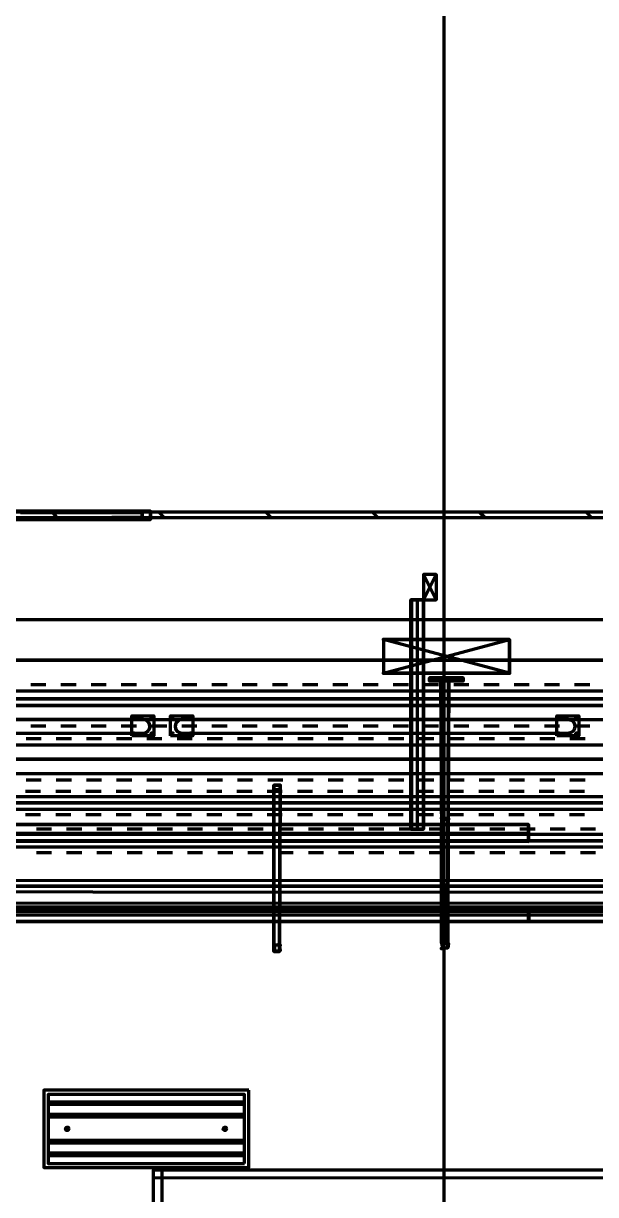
# Model space of a CAD drawing. Extents: x 0 to 1153, y 0 to 816.
# Drawn here: x 803.86 to 825.91, y 612.53 to 657.61 of the extents above; entities that cross this region are included whole.
import ezdxf

# ---------------------------------------------------------------- set-up
doc = ezdxf.new("R2010")
doc.units = 0
doc.header["$MEASUREMENT"] = 0
for name, color, linetype in [('Arch', 7, 'Continuous'), ('Electrical', 7, 'Continuous'), ('Hatch', 7, 'Continuous'), ('PIPE', 7, 'Continuous')]:
    doc.layers.add(name, color=color, linetype=linetype)

msp = doc.modelspace()

# ---------------------------------------------------------------- linework, layer by layer
at = {"layer": 'Arch', "color": 11, "linetype": 'Continuous', "lineweight": 211}
for p, q in [((820.071, 361.77), (820.071, 717.391)), ((805.169, 638.588), (804.979, 638.789)), ((809.286, 638.588), (809.096, 638.789)), ((813.403, 638.588), (813.213, 638.789)), ((817.52, 638.588), (817.319, 638.789)), ((821.637, 638.588), (821.436, 638.789)), ((825.754, 638.588), (825.553, 638.789)), ((917.988, 634.651), (110.871, 634.651)), ((809.202, 613.484), (809.202, 524.055))]:
    msp.add_line(p, q, dxfattribs=at)
for points in [[(782.891, 638.831), (808.757, 638.831), (782.891, 638.831), (782.891, 638.514), (808.757, 638.514), (808.757, 638.831), (808.757, 638.514), (782.891, 638.514)], [(783.209, 638.831), (783.209, 638.514), (808.44, 638.514), (808.44, 638.831)], [(870.49, 638.588), (870.49, 383.254), (870.68, 383.254), (870.68, 638.789), (870.49, 638.789), (916.982, 638.789), (870.49, 638.789), (870.49, 584.528), (916.982, 584.528), (870.49, 584.528), (870.49, 638.789), (681.905, 638.789), (681.905, 638.588)], [(915.596, 631.603), (915.829, 631.603), (915.829, 633.095), (915.596, 633.095), (915.596, 631.603), (915.596, 633.095), (681.905, 633.095), (681.905, 631.603), (681.905, 633.095), (915.829, 633.095), (915.829, 631.603), (681.905, 631.603)], [(808.038, 630.185), (808.038, 630.957), (808.884, 630.957), (808.884, 630.185)], [(809.53, 630.185), (809.53, 630.957), (810.387, 630.957), (810.387, 630.185)], [(824.42, 630.185), (824.42, 630.957), (825.267, 630.957), (825.267, 630.185)], [(841.862, 523.737), (808.874, 523.737), (808.874, 613.484), (841.862, 613.484)]]:
    msp.add_lwpolyline(points, close=True, dxfattribs=at)
for points in [[(803.751, 638.778), (808.44, 638.778), (808.44, 638.831), (783.209, 638.831)], [(783.209, 638.514), (808.44, 638.556), (808.44, 638.831), (808.44, 638.778), (803.751, 638.778)], [(803.751, 638.778), (808.44, 638.778), (808.44, 638.556), (808.44, 638.831), (808.44, 638.778), (808.44, 638.556), (808.44, 638.831), (808.44, 638.778), (803.751, 638.778)], [(803.751, 638.778), (808.44, 638.778), (808.44, 638.556), (808.44, 638.831), (808.44, 638.778), (808.44, 638.556), (808.44, 638.831), (808.44, 638.778), (803.751, 638.778)], [(803.751, 638.778), (808.44, 638.778), (808.44, 638.556), (808.44, 638.831), (808.44, 638.778), (808.44, 638.556), (808.44, 638.831), (808.44, 638.778), (803.751, 638.778)], [(803.751, 638.778), (808.44, 638.778), (808.44, 638.556), (808.44, 638.831), (808.44, 638.778), (808.44, 638.556), (808.44, 638.831), (808.44, 638.778), (803.751, 638.778)], [(803.751, 638.778), (808.44, 638.778), (808.44, 638.556), (808.44, 638.831), (808.44, 638.778), (808.44, 638.556), (808.44, 638.831), (808.44, 638.778), (803.751, 638.778)], [(803.751, 638.778), (808.44, 638.778), (808.44, 638.556), (808.44, 638.831), (808.44, 638.778), (808.44, 638.556), (808.44, 638.831), (808.44, 638.778), (803.751, 638.778)], [(803.751, 638.778), (808.44, 638.778), (808.44, 638.556), (808.44, 638.831), (808.44, 638.778), (808.44, 638.556), (808.44, 638.831), (808.44, 638.778), (803.751, 638.778)], [(803.751, 638.778), (808.44, 638.778), (808.44, 638.556), (808.44, 638.831), (808.44, 638.778), (808.44, 638.556), (808.44, 638.831), (808.44, 638.778), (803.751, 638.778)], [(803.751, 638.778), (808.44, 638.778), (808.44, 638.556), (808.44, 638.831), (808.44, 638.778), (808.44, 638.556), (808.44, 638.831), (808.44, 638.778), (803.751, 638.778)], [(803.751, 638.778), (808.44, 638.778), (808.44, 638.556), (808.44, 638.831), (808.44, 638.778), (808.44, 638.556), (808.44, 638.831), (808.44, 638.778), (803.751, 638.778)], [(803.751, 638.778), (808.44, 638.778), (808.44, 638.556), (808.44, 638.831), (808.44, 638.778), (808.44, 638.556), (808.44, 638.831), (808.44, 638.778), (803.751, 638.778)], [(803.751, 638.778), (808.44, 638.778), (808.44, 638.556), (808.44, 638.831), (808.44, 638.778), (808.44, 638.556), (808.44, 638.831), (808.44, 638.778), (803.751, 638.778)], [(803.751, 638.778), (808.44, 638.778), (808.44, 638.556), (808.44, 638.831), (808.44, 638.778), (808.44, 638.556), (808.44, 638.831), (808.44, 638.778), (803.751, 638.778)], [(803.751, 638.778), (808.44, 638.778), (808.44, 638.556), (808.44, 638.831), (808.44, 638.778), (808.44, 638.556), (808.44, 638.831), (808.44, 638.778), (803.751, 638.778)], [(803.751, 638.778), (808.44, 638.778), (808.44, 638.556), (808.44, 638.831), (808.44, 638.778), (808.44, 638.556), (808.44, 638.831), (808.44, 638.778), (803.751, 638.778)], [(803.751, 638.778), (808.44, 638.778), (808.44, 638.556), (808.44, 638.831), (808.44, 638.778), (808.44, 638.556), (808.44, 638.831), (808.44, 638.778), (808.44, 638.556), (808.44, 638.831), (808.44, 638.556), (808.44, 638.778), (803.751, 638.778)], [(803.751, 638.831), (808.44, 638.831), (803.751, 638.831), (808.44, 638.831), (803.751, 638.831), (808.44, 638.831), (803.751, 638.831), (808.44, 638.831), (803.751, 638.831), (808.44, 638.831), (803.751, 638.831), (808.44, 638.831), (803.751, 638.831), (808.44, 638.831), (803.751, 638.831), (808.44, 638.831), (803.751, 638.831), (808.44, 638.831), (803.751, 638.831), (808.44, 638.831), (803.751, 638.831), (808.44, 638.831), (803.751, 638.831), (808.44, 638.831), (803.751, 638.831), (808.44, 638.831), (803.751, 638.831), (808.44, 638.831), (803.751, 638.831), (808.44, 638.831), (803.751, 638.831), (808.44, 638.831), (803.751, 638.831), (808.44, 638.831), (803.751, 638.831)], [(803.751, 638.556), (808.44, 638.598), (803.751, 638.556), (808.44, 638.598), (803.751, 638.556), (808.44, 638.598), (803.751, 638.556), (808.44, 638.598), (803.751, 638.556), (808.44, 638.598), (803.751, 638.556), (808.44, 638.598), (803.751, 638.556), (808.44, 638.598), (803.751, 638.556), (808.44, 638.598), (803.751, 638.556), (808.44, 638.598), (803.751, 638.556), (808.44, 638.598), (803.751, 638.556), (808.44, 638.598), (803.751, 638.556), (808.44, 638.598), (803.751, 638.556), (808.44, 638.598), (803.751, 638.556), (808.44, 638.598), (803.751, 638.556), (808.44, 638.598), (803.751, 638.556), (808.44, 638.598), (803.751, 638.556), (808.44, 638.598), (803.751, 638.556), (808.44, 638.598), (803.751, 638.556), (808.44, 638.598), (803.751, 638.556), (808.44, 638.598), (803.751, 638.556), (808.44, 638.598), (803.751, 638.556), (808.44, 638.598), (803.751, 638.556), (808.44, 638.598), (803.751, 638.556), (808.44, 638.598), (803.751, 638.556), (808.44, 638.598), (803.751, 638.556), (808.44, 638.598), (803.751, 638.556), (808.44, 638.598), (803.751, 638.556), (808.44, 638.598), (803.751, 638.556), (808.44, 638.598), (803.751, 638.556), (808.44, 638.598), (803.751, 638.556), (808.44, 638.598), (803.751, 638.556), (808.44, 638.598), (803.751, 638.556), (808.44, 638.598), (803.751, 638.556), (808.44, 638.598), (803.751, 638.556)], [(793.591, 630.29), (808.497, 630.291), (808.551, 630.301), (808.602, 630.322), (808.657, 630.363), (808.7, 630.418), (808.723, 630.469), (808.735, 630.522), (808.735, 630.577), (808.723, 630.631), (808.692, 630.694), (808.647, 630.746), (808.589, 630.783), (808.538, 630.802), (808.482, 630.809), (793.566, 630.808)], [(825.083, 630.418), (825.04, 630.363), (824.985, 630.322), (824.934, 630.301), (824.88, 630.291), (824.866, 630.29)], [(841.534, 613.167), (841.534, 523.737), (841.534, 613.167), (808.874, 613.156)]]:
    msp.add_lwpolyline(points, dxfattribs=at)
msp.add_lwpolyline([(824.851, 630.809), (824.921, 630.802), (824.972, 630.783), (825.03, 630.746), (825.083, 630.681), (825.03, 630.746), (824.972, 630.783), (824.921, 630.802), (824.851, 630.809), (809.949, 630.808), (809.895, 630.798), (809.844, 630.777), (809.789, 630.736), (809.746, 630.682), (809.723, 630.631), (809.711, 630.577), (809.711, 630.522), (809.723, 630.469), (809.753, 630.406), (809.799, 630.354), (809.856, 630.316), (809.908, 630.298), (809.964, 630.29), (824.88, 630.291), (824.934, 630.301), (824.985, 630.322), (825.04, 630.363), (825.083, 630.418, 0.273411), (825.083, 630.681)], format="xyb", dxfattribs=at)
for centre, radius in [((808.117, 630.888), 0.0371), ((808.805, 630.888), 0.037), ((809.609, 630.888), 0.0371), ((810.297, 630.888), 0.037), ((824.489, 630.888), 0.037), ((825.177, 630.888), 0.037), ((808.117, 630.264), 0.0371), ((808.805, 630.264), 0.037), ((809.609, 630.264), 0.0371), ((810.297, 630.264), 0.037), ((824.489, 630.264), 0.037), ((825.177, 630.264), 0.037)]:
    msp.add_circle(centre, radius, dxfattribs=at)
for centre, radius, start, end in [((808.477, 630.55), 0.258, 271.3033, 91.8216), ((809.969, 630.55), 0.259, 91.3037, 271.8214)]:
    msp.add_arc(centre, radius, start, end, dxfattribs=at)
at = {"layer": 'Electrical', "color": 5, "linetype": 'Continuous', "lineweight": 211}
msp.add_line((725.572, 626.438), (823.32, 626.438), dxfattribs=at)
for points in [[(822.59, 632.598), (817.742, 632.598), (822.59, 633.899), (822.59, 632.598), (822.59, 633.899), (817.742, 633.899), (817.742, 632.598), (822.59, 632.598), (817.742, 633.899), (822.59, 633.899)], [(817.742, 633.899), (817.742, 632.598), (817.742, 632.598)]]:
    msp.add_lwpolyline(points, dxfattribs=at)
for points in [[(823.32, 626.131), (725.572, 626.131), (823.32, 626.121), (823.32, 626.766), (823.32, 626.131), (823.32, 626.766), (823.32, 626.121), (725.572, 626.121), (725.572, 626.766), (725.572, 626.131), (725.572, 626.766), (725.572, 626.121)], [(725.572, 626.766), (823.32, 626.766), (725.572, 626.766), (823.32, 626.766)]]:
    msp.add_lwpolyline(points, close=True, dxfattribs=at)
for p in [(817.742, 633.899), (817.742, 632.598), (822.59, 632.598)]:
    msp.add_point(p, dxfattribs=at)
at = {"layer": 'Hatch', "color": 5, "linetype": 'Continuous', "lineweight": 211}
for p, q in [((819.764, 636.397), (819.277, 636.397)), ((819.034, 635.423), (819.034, 626.597)), ((812.377, 616.088), (804.82, 616.088)), ((812.377, 615.992), (804.82, 615.992)), ((812.377, 615.611), (804.82, 615.611)), ((812.377, 615.505), (804.82, 615.505)), ((812.377, 614.606), (804.82, 614.606)), ((812.377, 614.5), (804.82, 614.5)), ((812.377, 614.119), (804.82, 614.119)), ((812.377, 614.013), (804.82, 614.013))]:
    msp.add_line(p, q, dxfattribs=at)
at = {"layer": 'Hatch', "color": 3, "linetype": 'Continuous', "lineweight": 211}
msp.add_line((820.801, 632.291), (819.51, 632.291), dxfattribs=at)
at = {"layer": 'Hatch', "color": 5, "linetype": 'Continuous', "lineweight": 211}
for points in [[(819.277, 635.423), (819.277, 626.597), (819.277, 635.423), (819.277, 626.597), (819.277, 635.423), (818.811, 635.423), (819.277, 635.423), (818.79, 635.423), (818.79, 626.597), (819.277, 626.597), (818.811, 626.597), (819.277, 626.597), (818.79, 626.597), (818.79, 635.423), (819.277, 635.423), (819.764, 635.423), (819.277, 636.397), (819.277, 635.423), (819.764, 636.397), (819.764, 635.423)], [(818.811, 635.423), (818.811, 626.597), (818.811, 635.423)], [(724.133, 623.528), (823.352, 623.528), (823.32, 623.041), (833.321, 623.041), (823.352, 623.041), (833.374, 623.041), (823.352, 623.041), (823.352, 623.517), (823.352, 623.528), (823.32, 623.528), (833.321, 623.528)], [(833.374, 623.528), (823.32, 623.517), (823.32, 623.041), (724.133, 623.041), (823.32, 623.041), (724.133, 623.041), (823.32, 623.041), (823.32, 623.528), (823.32, 623.517), (724.133, 623.517), (823.32, 623.528), (823.32, 623.041), (823.32, 623.517), (823.32, 623.041), (823.32, 623.517), (833.321, 623.528)], [(833.374, 623.517), (823.32, 623.528), (724.133, 623.528)], [(833.342, 623.284), (823.32, 623.284), (724.133, 623.284)]]:
    msp.add_lwpolyline(points, dxfattribs=at)
at = {"layer": 'Hatch', "color": 3, "linetype": 'Continuous', "lineweight": 211}
for points in [[(820.801, 632.418), (820.801, 632.291), (820.801, 632.418), (819.51, 632.418), (819.51, 632.291), (819.51, 632.418)], [(819.51, 632.365), (820.801, 632.344), (819.51, 632.344)], [(820.219, 622.02), (820.01, 622.004), (820.219, 622.02), (820.01, 622.004), (820.219, 622.02), (820.208, 622.226), (819.997, 622.205), (820.01, 622.004), (820.219, 622.02), (820.01, 622.004), (820.018, 622.247), (820.24, 622.205), (820.219, 622.02), (820.01, 622.004), (820.018, 622.226), (820.219, 622.205), (820.219, 622.02), (820.208, 622.247), (819.975, 622.205), (820.01, 622.004), (820.219, 622.02), (820.24, 632.354), (820.219, 622.02), (820.272, 632.354), (819.986, 632.354), (820.01, 622.004), (819.944, 632.354), (820.01, 622.004), (820.01, 622.004)], [(820.198, 632.354), (819.944, 632.354), (820.198, 632.354), (820.272, 632.354), (819.986, 632.354)], [(813.731, 621.887), (813.509, 621.887), (813.731, 621.887), (813.509, 621.887), (813.731, 621.887), (813.752, 628.28), (813.731, 621.887), (813.774, 628.28), (813.509, 628.28), (813.509, 621.887), (813.509, 628.28), (813.509, 621.887)], [(813.731, 628.28), (813.509, 628.28), (813.774, 628.28), (813.509, 628.28)], [(813.583, 628.105), (813.675, 628.123), (813.583, 628.105), (813.627, 628.057), (813.675, 628.123), (813.583, 628.105), (813.675, 628.123), (813.675, 628.123)], [(820.208, 622.247), (819.975, 622.247), (820.208, 622.247), (819.975, 622.247), (820.208, 622.247), (820.219, 626.777), (820.208, 622.247), (820.24, 626.798), (820.208, 627.02), (819.975, 626.988), (819.975, 626.777), (819.975, 622.247), (819.975, 626.777), (819.975, 622.247)], [(819.975, 626.777), (820.213, 626.791), (819.975, 626.777), (820.213, 626.791), (819.975, 626.777), (820.213, 626.791), (820.208, 627.01), (819.997, 626.988), (819.975, 626.777), (820.018, 627.02), (820.24, 626.988), (820.213, 626.791), (819.975, 626.777), (820.018, 627.01), (820.219, 626.988), (820.213, 626.791), (819.975, 626.777), (820.213, 626.791), (820.213, 626.791)]]:
    msp.add_lwpolyline(points, dxfattribs=at)
for points in [[(819.975, 627.01), (819.997, 626.994), (820, 627.003), (820.009, 627.009), (820.011, 627.01), (819.975, 626.994), (819.983, 627.016), (820.004, 627.03), (820.01, 627.031), (819.997, 626.994), (820, 627.003), (820.009, 627.009), (820.011, 627.01), (819.975, 626.994), (819.983, 627.016), (820.013, 627.031)], [(820.203, 627.01), (820.218, 626.999), (820.219, 626.995), (820.203, 627.031), (820.225, 627.024), (820.239, 627.003), (820.24, 626.997), (820.203, 627.01), (820.212, 627.006), (820.218, 626.999), (820.219, 626.995), (820.203, 627.031), (820.225, 627.024), (820.24, 626.994)], [(813.52, 622.115), (813.53, 622.13), (813.534, 622.131), (813.498, 622.115), (813.506, 622.137), (813.524, 622.15), (813.532, 622.152), (813.541, 621.908), (813.752, 621.919), (813.731, 622.131), (813.509, 622.109), (813.541, 621.887), (813.774, 621.919), (813.731, 622.152)], [(813.726, 622.131), (813.741, 622.119), (813.742, 622.116), (813.726, 622.152), (813.748, 622.145), (813.763, 622.115)]]:
    msp.add_lwpolyline(points, close=True, dxfattribs=at)
at = {"layer": 'Hatch', "color": 5, "linetype": 'Continuous', "lineweight": 211}
for points in [[(812.546, 616.543), (804.651, 616.543), (804.651, 613.569), (812.546, 613.569)], [(812.377, 613.727), (812.377, 616.384), (804.82, 616.384), (804.82, 613.727)], [(805.624, 615.056), (805.572, 614.989), (805.529, 614.992), (805.495, 615.024), (805.488, 615.067), (805.507, 615.104), (805.544, 615.124), (805.587, 615.117), (805.624, 615.056)], [(811.699, 615.056), (811.652, 614.99), (811.609, 614.99), (811.572, 615.019), (811.562, 615.061), (811.578, 615.1), (811.614, 615.123), (811.657, 615.119), (811.699, 615.056)]]:
    msp.add_lwpolyline(points, close=True, dxfattribs=at)
at = {"layer": 'Hatch', "color": 3, "linetype": 'Continuous', "lineweight": 211}
for p in [(819.975, 627.01), (819.975, 626.777), (819.975, 622.226), (819.975, 622.004)]:
    msp.add_point(p, dxfattribs=at)
at = {"layer": 'PIPE', "color": 4, "linetype": 'Continuous', "lineweight": 211}
for p, q in [((804.725, 632.143), (804.143, 632.143)), ((805.889, 632.143), (805.307, 632.143)), ((807.053, 632.143), (806.471, 632.143)), ((808.217, 632.143), (807.635, 632.143)), ((809.382, 632.143), (808.799, 632.143)), ((810.546, 632.143), (809.964, 632.143)), ((811.71, 632.143), (811.128, 632.143)), ((812.874, 632.143), (812.292, 632.143)), ((814.038, 632.143), (813.456, 632.143)), ((815.202, 632.143), (814.62, 632.143)), ((816.367, 632.143), (815.784, 632.143)), ((817.531, 632.143), (816.949, 632.143)), ((818.695, 632.143), (818.113, 632.143)), ((819.859, 632.143), (819.277, 632.143)), ((821.023, 632.143), (820.441, 632.143)), ((822.187, 632.143), (821.605, 632.143)), ((823.352, 632.143), (822.77, 632.143)), ((824.516, 632.143), (823.934, 632.143)), ((825.68, 632.143), (825.098, 632.143)), ((804.143, 630.566), (804.725, 630.566)), ((805.307, 630.566), (805.889, 630.566)), ((806.471, 630.566), (807.053, 630.566)), ((807.635, 630.566), (808.217, 630.566)), ((808.799, 630.566), (809.382, 630.566)), ((809.964, 630.566), (810.546, 630.566)), ((811.128, 630.566), (811.71, 630.566)), ((812.292, 630.566), (812.874, 630.566)), ((813.456, 630.566), (814.038, 630.566)), ((814.62, 630.566), (815.202, 630.566)), ((815.784, 630.566), (816.367, 630.566)), ((816.949, 630.566), (817.531, 630.566)), ((818.113, 630.566), (818.695, 630.566)), ((819.277, 630.566), (819.859, 630.566)), ((820.441, 630.566), (821.023, 630.566)), ((821.605, 630.566), (822.187, 630.566)), ((822.77, 630.566), (823.352, 630.566)), ((823.934, 630.566), (824.516, 630.566)), ((825.098, 630.566), (825.68, 630.566))]:
    msp.add_line(p, q, dxfattribs=at)
at = {"layer": 'PIPE', "color": 220, "linetype": 'Continuous', "lineweight": 211}
for p, q in [((804.545, 630.068), (803.963, 630.068)), ((805.709, 630.068), (805.127, 630.068)), ((806.873, 630.068), (806.291, 630.068)), ((808.038, 630.068), (807.455, 630.068)), ((809.202, 630.068), (808.62, 630.068)), ((810.366, 630.068), (809.784, 630.068)), ((811.53, 630.068), (810.948, 630.068)), ((812.694, 630.068), (812.112, 630.068)), ((813.858, 630.068), (813.276, 630.068)), ((815.023, 630.068), (814.44, 630.068)), ((816.187, 630.068), (815.605, 630.068)), ((817.351, 630.068), (816.769, 630.068)), ((818.515, 630.068), (817.933, 630.068)), ((819.679, 630.068), (819.097, 630.068)), ((820.843, 630.068), (820.261, 630.068)), ((822.007, 630.068), (821.425, 630.068)), ((823.172, 630.068), (822.59, 630.068)), ((824.336, 630.068), (823.754, 630.068)), ((825.5, 630.068), (824.918, 630.068)), ((803.963, 628.491), (804.545, 628.491)), ((805.127, 628.491), (805.709, 628.491)), ((806.291, 628.491), (806.873, 628.491)), ((807.455, 628.491), (808.038, 628.491)), ((808.62, 628.491), (809.202, 628.491)), ((809.784, 628.491), (810.366, 628.491)), ((810.948, 628.491), (811.53, 628.491)), ((812.112, 628.491), (812.694, 628.491)), ((813.276, 628.491), (813.858, 628.491)), ((814.44, 628.491), (815.023, 628.491)), ((815.605, 628.491), (816.187, 628.491)), ((816.769, 628.491), (817.351, 628.491)), ((817.933, 628.491), (818.515, 628.491)), ((819.097, 628.491), (819.679, 628.491)), ((820.261, 628.491), (820.843, 628.491)), ((821.425, 628.491), (822.007, 628.491)), ((822.59, 628.491), (823.172, 628.491)), ((823.754, 628.491), (824.336, 628.491)), ((824.918, 628.491), (825.5, 628.491))]:
    msp.add_line(p, q, dxfattribs=at)
at = {"layer": 'PIPE', "color": 152, "linetype": 'Continuous', "lineweight": 211}
for p, q in [((804.524, 628.047), (803.942, 628.047)), ((805.688, 628.047), (805.106, 628.047)), ((806.852, 628.047), (806.27, 628.047)), ((808.016, 628.047), (807.434, 628.047)), ((809.18, 628.047), (808.598, 628.047)), ((810.345, 628.047), (809.763, 628.047)), ((811.509, 628.047), (810.927, 628.047)), ((812.673, 628.047), (812.091, 628.047)), ((813.837, 628.047), (813.255, 628.047)), ((815.001, 628.047), (814.419, 628.047)), ((816.166, 628.047), (815.583, 628.047)), ((817.33, 628.047), (816.748, 628.047)), ((818.494, 628.047), (817.912, 628.047)), ((819.658, 628.047), (819.076, 628.047)), ((820.822, 628.047), (820.24, 628.047)), ((821.986, 628.047), (821.404, 628.047)), ((823.15, 628.047), (822.568, 628.047)), ((824.315, 628.047), (823.733, 628.047)), ((825.479, 628.047), (824.897, 628.047)), ((803.942, 627.158), (804.524, 627.158)), ((805.106, 627.158), (805.688, 627.158)), ((806.27, 627.158), (806.852, 627.158)), ((807.434, 627.158), (808.016, 627.158)), ((808.598, 627.158), (809.18, 627.158)), ((809.763, 627.158), (810.345, 627.158)), ((810.927, 627.158), (811.509, 627.158)), ((812.091, 627.158), (812.673, 627.158)), ((813.255, 627.158), (813.837, 627.158)), ((814.419, 627.158), (815.001, 627.158)), ((815.583, 627.158), (816.166, 627.158)), ((816.748, 627.158), (817.33, 627.158)), ((817.912, 627.158), (818.494, 627.158)), ((819.076, 627.158), (819.658, 627.158)), ((820.24, 627.158), (820.822, 627.158)), ((821.404, 627.158), (821.986, 627.158)), ((822.568, 627.158), (823.15, 627.158)), ((823.733, 627.158), (824.315, 627.158)), ((824.897, 627.158), (825.479, 627.158))]:
    msp.add_line(p, q, dxfattribs=at)
at = {"layer": 'PIPE', "color": 171, "linetype": 'Continuous', "lineweight": 211}
for p, q in [((804.947, 626.586), (804.365, 626.586)), ((806.111, 626.586), (805.529, 626.586)), ((807.275, 626.586), (806.693, 626.586)), ((808.44, 626.586), (807.858, 626.586)), ((809.604, 626.586), (809.022, 626.586)), ((810.768, 626.586), (810.186, 626.586)), ((811.932, 626.586), (811.35, 626.586)), ((813.096, 626.586), (812.514, 626.586)), ((814.26, 626.586), (813.678, 626.586)), ((815.425, 626.586), (814.843, 626.586)), ((816.589, 626.586), (816.007, 626.586)), ((817.753, 626.586), (817.171, 626.586)), ((818.917, 626.586), (818.335, 626.586)), ((820.081, 626.586), (819.499, 626.586)), ((821.245, 626.586), (820.663, 626.586)), ((822.41, 626.586), (821.828, 626.586)), ((823.574, 626.586), (822.992, 626.586)), ((824.738, 626.586), (824.156, 626.586)), ((825.902, 626.586), (825.32, 626.586)), ((804.365, 625.697), (804.947, 625.697)), ((805.529, 625.697), (806.111, 625.697)), ((806.693, 625.697), (807.275, 625.697)), ((807.858, 625.697), (808.44, 625.697)), ((809.022, 625.697), (809.604, 625.697)), ((810.186, 625.697), (810.768, 625.697)), ((811.35, 625.697), (811.932, 625.697)), ((812.514, 625.697), (813.096, 625.697)), ((813.678, 625.697), (814.26, 625.697)), ((814.843, 625.697), (815.425, 625.697)), ((816.007, 625.697), (816.589, 625.697)), ((817.171, 625.697), (817.753, 625.697)), ((818.335, 625.697), (818.917, 625.697)), ((819.499, 625.697), (820.081, 625.697)), ((820.663, 625.697), (821.245, 625.697)), ((821.828, 625.697), (822.41, 625.697)), ((822.992, 625.697), (823.574, 625.697)), ((824.156, 625.697), (824.738, 625.697)), ((825.32, 625.697), (825.902, 625.697))]:
    msp.add_line(p, q, dxfattribs=at)
at = {"layer": 'PIPE', "color": 4, "linetype": 'Continuous', "lineweight": 211}
msp.add_lwpolyline([(685.694, 630.809), (685.694, 631.899), (685.694, 630.809), (839.354, 630.809), (839.354, 631.899), (685.694, 631.899)], dxfattribs=at)
at = {"layer": 'PIPE', "color": 110, "linetype": 'Continuous', "lineweight": 211}
msp.add_lwpolyline([(685.694, 631.349), (839.354, 631.349), (685.694, 631.349)], dxfattribs=at)
at = {"layer": 'PIPE', "color": 200, "linetype": 'Continuous', "lineweight": 211}
msp.add_lwpolyline([(687.768, 628.735), (687.768, 629.825), (687.768, 628.735), (841.587, 628.735), (841.587, 629.825), (687.768, 629.825)], dxfattribs=at)
at = {"layer": 'PIPE', "color": 230, "linetype": 'Continuous', "lineweight": 211}
msp.add_lwpolyline([(687.768, 629.285), (841.587, 629.285), (687.768, 629.285)], dxfattribs=at)
at = {"layer": 'PIPE', "color": 142, "linetype": 'Continuous', "lineweight": 211}
msp.add_lwpolyline([(860.478, 627.835), (860.478, 627.359), (860.478, 627.835), (688.626, 627.835), (688.626, 627.359), (860.478, 627.359)], dxfattribs=at)
at = {"layer": 'PIPE', "color": 162, "linetype": 'Continuous', "lineweight": 211}
msp.add_lwpolyline([(860.478, 627.602), (688.626, 627.602), (860.478, 627.602)], dxfattribs=at)
at = {"layer": 'PIPE', "color": 3, "linetype": 'Continuous', "lineweight": 211}
for points in [[(864.373, 626.967), (864.373, 624.903), (864.371, 624.751), (864.362, 624.692), (864.343, 624.636), (864.316, 624.584), (864.282, 624.537), (864.241, 624.497), (864.195, 624.462), (864.143, 624.436), (864.087, 624.417), (864.028, 624.407), (863.875, 624.395), (691.854, 624.395), (863.875, 624.395)], [(863.875, 624.618), (863.875, 624.205), (863.875, 624.618), (863.875, 624.205), (863.875, 624.618), (863.875, 624.205), (864.002, 624.173), (863.875, 624.205), (863.875, 624.618), (864.002, 624.618), (863.875, 624.618), (691.854, 624.597), (691.854, 624.205), (691.727, 624.173), (691.854, 624.205), (863.875, 624.173)], [(692.531, 623.591), (864.595, 623.591), (692.531, 623.591), (692.409, 623.602), (692.347, 623.594), (692.29, 623.573), (692.226, 623.526), (692.179, 623.462), (692.158, 623.405), (692.161, 623.337), (692.161, 623.221), (692.161, 565.69), (692.161, 623.221)], [(864.595, 623.75), (864.595, 623.454), (864.595, 623.75), (864.595, 623.454), (864.595, 623.75), (864.595, 623.454), (864.701, 623.422), (864.595, 623.454), (864.595, 623.75), (864.701, 623.75), (864.595, 623.75), (692.531, 623.729), (692.531, 623.454), (692.415, 623.422), (692.531, 623.454), (864.595, 623.422)]]:
    msp.add_lwpolyline(points, dxfattribs=at)
at = {"layer": 'PIPE', "color": 161, "linetype": 'Continuous', "lineweight": 211}
msp.add_lwpolyline([(862.256, 626.385), (862.256, 625.909), (862.256, 626.385), (690.012, 626.385), (690.012, 625.909), (862.256, 625.909)], dxfattribs=at)
at = {"layer": 'PIPE', "color": 181, "linetype": 'Continuous', "lineweight": 211}
msp.add_lwpolyline([(862.256, 626.142), (690.012, 626.142), (862.256, 626.142)], dxfattribs=at)

doc.saveas('drawing.dxf')
